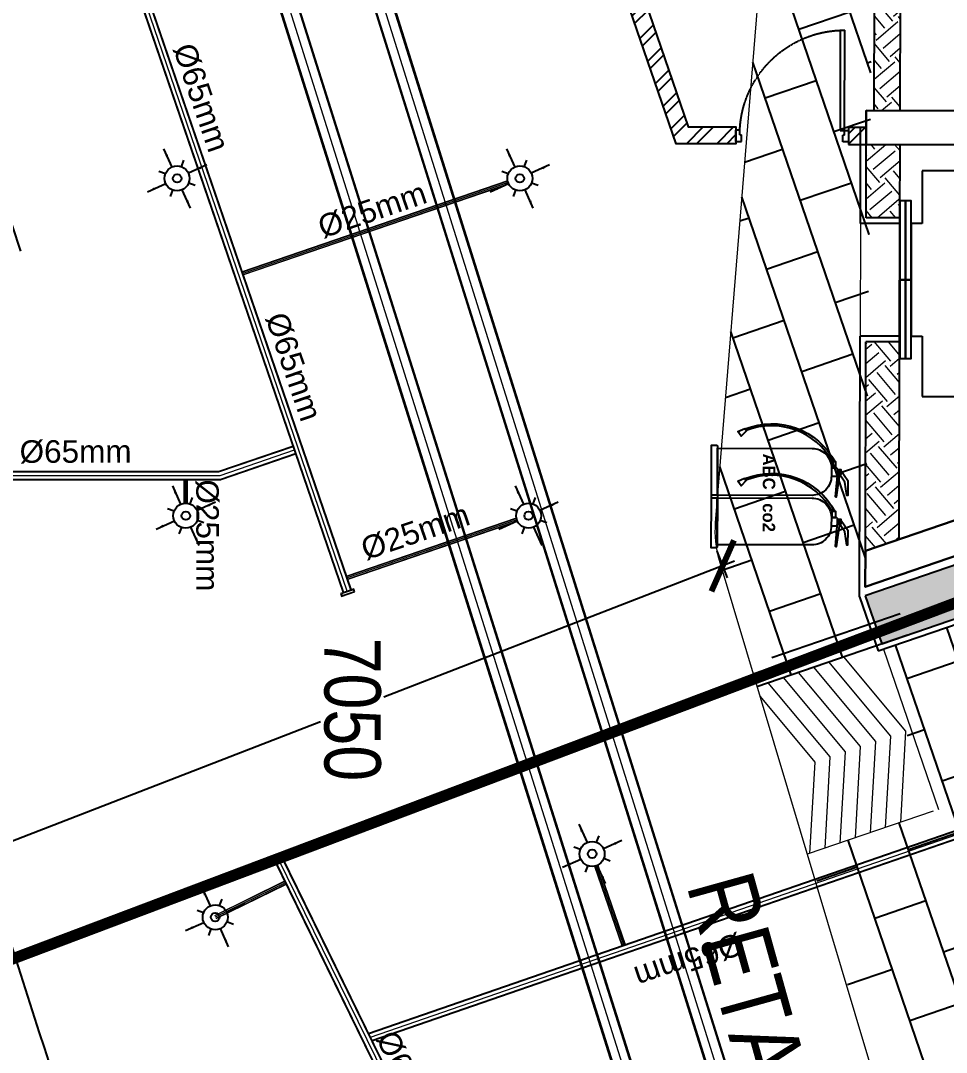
# Model space of a CAD drawing. Header units: inches. Extents: x 257070 to 799932, y -17980 to 269260.
# Drawn here: x 286403 to 294615, y 55762 to 64917 of the extents above; entities that cross this region are included whole.
import ezdxf

# ---------------------------------------------------------------- set-up
doc = ezdxf.new("R2010")
doc.units = ezdxf.units.IN
doc.header["$MEASUREMENT"] = 0
doc.header["$PDMODE"] = 99
doc.header["$PDSIZE"] = 100
doc.linetypes.add('CB_B2_AP$0$Str_00-04$0$HIDDEN4', pattern=[2.38125, 1.5875, -0.79375])
doc.layers.add('0-AES-F-HYDRANT PIPE', color=7, linetype='Continuous', lineweight=15, true_color=0xf57247)
for name, color, linetype in [('0-AES-F-SPRINKLER', 10, 'Continuous'), ('0-F-AES-FIRE EXTINGUISHER', 1, 'Continuous'), ('basement-1 r.c.c.$0$DSP_R.C.C.', 1, 'Continuous'), ('basement-1 r.c.c.$0$DSP_R.C.C. HATCH', 253, 'Continuous'), ('basement1_AP$0$A-_DOOR----_E-N-', 2, 'Continuous'), ('basement1_AP$0$A-_ROAD----_E-_-', 2, 'Continuous'), ('CLADDING', 132, 'Continuous'), ('DSP_DOOR', 8, 'Continuous'), ('DSP_LIFT CAR', 251, 'Continuous'), ('DSP_TEXT', 6, 'Continuous'), ('DSP_WALL', 7, 'Continuous'), ('DSP_WALL HATCH', 8, 'Continuous'), ('TILE-2', 33, 'Continuous'), ('wall', 8, 'Continuous')]:
    doc.layers.add(name, color=color, linetype=linetype)
for name, color, linetype, lineweight in [('0-AES-F-SPRINKLER PIPE', 10, 'Continuous', 15), ('04--HATCH-0', 253, 'Continuous', 13), ('07--DIM-2', 2, 'Continuous', 25), ('F--BRICKWALL HATCH', 252, 'Continuous', 20), ('M--TILING-1', 8, 'Continuous', 0), ('Q--KERBS-0', 1, 'Continuous', 20)]:
    doc.layers.add(name, color=color, linetype=linetype, lineweight=lineweight)
doc.layers.add('A', color=7, linetype='Continuous', true_color=0x469d8b)
doc.styles.add('CG', font='GOTHICB.TTF')
doc.styles.get("Standard").update_dxf_attribs({"font": 'arial.ttf'})
doc.styles.add('Text style 250', font='ARIALN.TTF', dxfattribs={"height": 500})
doc.styles.add('TEXT style 75', font='ARIALN.TTF')
doc.dimstyles.new('75', dxfattribs={"dimscale": 1.5, "dimtxt": 200, "dimasz": 113, "dimexe": 113, "dimexo": 0, "dimgap": 25, "dimtad": 0, "dimdec": 0, "dimrnd": 5, "dimzin": 0, "dimdsep": 46, "dimtxsty": 'TEXT style 75', "dimblk": 'ARCHTICK', "dimcen": 0.09, "dimdle": 113, "dimclrd": 8, "dimclre": 8, "dimclrt": 256, "dimadec": 0, "dimazin": 0, "dimtfac": 1, "dimtdec": 0, "dimtofl": 0, "dimtmove": 1, "dimatfit": 3, "dimldrblk": 'OPEN90', "dimfxl": 0, "dimtolj": 1, "dimtzin": 0, "dimarcsym": 0})
doc.dimstyles.new('ISO-25', dxfattribs={"dimtxt": 2.5, "dimasz": 2.5, "dimexe": 1.25, "dimexo": 0.625, "dimtad": 1, "dimtxsty": 'Standard', "dimcen": 2.5, "dimadec": 0, "dimazin": 0, "dimtfac": 1, "dimtmove": 0, "dimatfit": 3, "dimfxl": 1, "dimarcsym": 0})
pattern_1 = [(111.426574, (604176.1, -512682.06), (-329.233545, 143.65679), [254, -254]), (111.426574, (604087.43, -512716.86), (-329.233545, 143.65679), [254, -254]), (111.426574, (603998.77, -512751.65), (-329.233545, 143.65679), [254, -254]), (201.426574, (603957.61, -512733.7), (-143.65679, -329.233545), [254, -254]), (201.426574, (603922.82, -512645.03), (-143.65679, -329.233545), [254, -254]), (201.426574, (603888.02, -512556.36), (-143.65679, -329.233545), [254, -254])]

# ---------------------------------------------------------------- blocks, each defined once
blk = doc.blocks.new('_ArchTick')
at = {"color": 0, "linetype": 'ByBlock', "const_width": 0.15}
blk.add_lwpolyline([(-0.5, -0.5), (0.5, 0.5)], dxfattribs=at)
blk = doc.blocks.new('*D366')
at = {"layer": '07--DIM-2', "color": 251, "lineweight": -2, "ltscale": 1000, "transparency": 16777216}
for p, q in [((292580.5, 60210.2), (292672.1, 59973.8)), ((292736.6, 60120), (289624.5, 58914.2)), ((285951.7, 57491.3), (289063.9, 58697)), ((286006.3, 57663.2), (286097.9, 57426.7))]:
    blk.add_line(p, q, dxfattribs=at)
at = {"layer": 'DEFPOINTS', "color": 0, "ltscale": 1000, "transparency": 16777216}
for p in [(292580.5, 60210.2), (292631.2, 60079.2), (286006.3, 57663.2, 0)]:
    blk.add_point(p, dxfattribs=at)
at = {"layer": '07--DIM-2', "color": 251, "lineweight": -2, "ltscale": 1000, "transparency": 16777216, "xscale": 350, "yscale": 350, "zscale": 350}
for p, rotation in [((292631.2, 60079.2), 21.17809994128587), ((286057.1, 57532.1), 201.1780999412859)]:
    blk.add_blockref('_ArchTick', p, dxfattribs=dict(at, rotation=rotation))
at = {"layer": '07--DIM-2', "ltscale": 1000, "transparency": 16777216, "insert": (289344.2, 58805.6), "char_height": 500, "attachment_point": 5, "rotation": 270, "style": 'TEXT style 75'}
blk.add_mtext('\\A1;7050', dxfattribs=at)
blk = doc.blocks.new('_Open90')
at = {"color": 0, "linetype": 'ByBlock', "lineweight": -2}
for p, q in [((-0.5, 0.5), (0, 0)), ((0, 0), (-1, 0)), ((0, 0), (-0.5, -0.5))]:
    blk.add_line(p, q, dxfattribs=at)
blk = doc.blocks.new('CE_B1_AP$0$S-Lift')
at = {"layer": 'DSP_LIFT CAR'}
for p, q in [((35114.6, 39509.5), (37453.3, 39509.5)), ((35114.6, 38975), (35114.6, 39509.5)), ((35114.6, 38975), (35114.6, 39509.5)), ((35114.6, 38975), (35114.6, 39509.5)), ((35114.6, 38975), (35114.6, 39509.5)), ((37453.3, 39509.5), (37453.3, 37509.5)), ((37453.3, 39509.5), (37453.3, 37509.5)), ((37453.3, 39509.5), (37453.3, 37509.5)), ((37453.3, 39509.5), (37453.3, 37509.5)), ((35014.6, 37975), (35014.6, 38975)), ((35014.6, 38975), (35114.6, 38975)), ((35014.6, 37975), (35014.6, 38975)), ((35014.6, 38975), (35114.6, 38975)), ((35114.6, 37975), (35014.6, 37975)), ((35114.6, 37975), (35014.6, 37975)), ((35114.6, 37509.5), (35114.6, 37975)), ((35114.6, 37509.5), (35114.6, 37975)), ((35114.6, 37509.5), (35114.6, 37975)), ((35114.6, 37509.5), (35114.6, 37975)), ((37453.3, 37509.5), (35114.6, 37509.5))]:
    blk.add_line(p, q, dxfattribs=at)
at = {"layer": 'DSP_LIFT CAR', "elevation": 0}
blk.add_lwpolyline([(37664.6, 37534.5), (37664.6, 39484.5), (37514.6, 39484.5), (37514.6, 37534.5)], close=True, dxfattribs=at)
for points in [[(34914.6, 38475), (34914.6, 39175), (34964.6, 39175), (34964.6, 38475), (34914.6, 38475)], [(34964.6, 38475), (34964.6, 39175), (35014.6, 39175), (35014.6, 38475), (34964.6, 38475)], [(34914.6, 37775), (34914.6, 38475), (34964.6, 38475), (34964.6, 37775), (34914.6, 37775)], [(34964.6, 37775), (34964.6, 38475), (35014.6, 38475), (35014.6, 37775), (34964.6, 37775)]]:
    blk.add_lwpolyline(points, dxfattribs=at)
blk = doc.blocks.new('A$C74B46BF2')
at = {"layer": 'F--BRICKWALL HATCH'}
h = blk.add_hatch(dxfattribs=at)
h.set_pattern_fill('EARTH', color=8, scale=40, angle=111.42657, style=0)
h.set_pattern_definition(pattern_1)
h.paths.add_polyline_path([(-14982.7, 1319.2), (-15406.6, 1465.3), (-15481.6, 1247.9), (-11988.8, 41.9), (-11913.7, 259.6)])
h = blk.add_hatch(dxfattribs=at)
h.set_pattern_fill('EARTH', color=8, scale=40, angle=111.42657, style=0)
h.set_pattern_definition(pattern_1)
h.paths.add_polyline_path([(-11630.1, 161.6), (-11728, -121.9), (-11113.6, -334.1), (-11015.7, -50.5), (-11157.5, -1.5)])
h.paths.add_polyline_path([(-8317, -982.2), (-9975.9, -409.5), (-10073.8, -693.1), (-8317, -1299.6)])
at = {"layer": 'TILE-2', "ltscale": 3.5}
h = blk.add_hatch(dxfattribs=at)
h.set_pattern_fill('AR-B816', color=8, scale=60, style=0)
h.set_pattern_definition([(360, (-7492.04, -79.27), (3e-14, 480), []), (90, (-7492.04, -79.27), (-480, 480), [480, -480])])
h.paths.add_polyline_path([(1032.4, -1713.2), (1032.4, -1112.7), (1032.4, -1186.1), (1032.4, -1786.6)], flags=16)
h.paths.add_polyline_path([(-837.2, -549.9), (-380.5, -615.3), (-467.5, -737.8)], flags=16)
h.paths.add_polyline_path([(-3785.8, -400.7), (-3566.5, -579.8), (-3803.7, -590.6)], flags=16)
edge = h.paths.add_edge_path()
edge.add_line((-7492, -2598.1), (-7492, -1429.3))
edge.add_line((-7492, -1429.3), (-7942, -1429.3))
edge.add_line((-7942, -1429.3), (-15481.6, 1247.9))
edge.add_line((-15481.6, 1247.9), (-15553.4, 1039.9))
edge.add_line((-15553.4, 1039.9), (-17916.5, 1855.8))
edge.add_line((-17916.5, 1855.8), (-17917.3, 9017.2))
edge.add_arc((-17859.2, 8520.6), 500, 96.67607, 174.20164)
edge.add_line((-18356.6, 8571.1), (-18996.5, 2269.6))
edge.add_arc((-18499.1, 2219.1), 500, 174.20164, 246.42654)
edge.add_line((-18699, 1760.8), (-8986.5, -2477.1))
edge.add_arc((-8626.6, -1652.2), 900, 246.42654, 267.71944)
edge.add_line((-8662.4, -2551.5), (-7492, -2598.1))
edge = h.paths.add_edge_path()
edge.add_line((-5938.8, -1479.3), (-5938.8, -2645.9))
edge.add_line((-5938.8, -2645.9), (998.8, -2936.3))
edge.add_arc((1034.6, -2037), 900, 267.71944, 276.38382)
edge.add_line((1134.7, -2931.4), (10413.2, -1893.3))
edge.add_arc((10314.8, -1004.7), 894, 276.3217, 294.83097)
edge.add_line((10690.2, -1816.1), (12880.3, -805.4))
edge.add_arc((12512.5, -8.4), 877.7, 294.77306, 372.49899)
edge.add_line((13369.4, 181.5), (11814.6, 6435.2))
edge.add_arc((11329.3, 6314.5), 500.1, 13.96438, 90.56707)
edge.add_line((11324.3, 6814.6), (10983, 6814.4))
edge.add_line((10983, 6814.4), (10977.8, -672.5))
edge.add_line((10977.8, -672.5), (8894.8, -939.4))
edge.add_line((8894.8, -939.4), (8866.2, -716.2))
edge.add_line((8866.2, -716.2), (1082.4, -1788.7))
edge.add_line((1082.4, -1788.7), (1092.9, -1713.2))
edge.add_line((1092.9, -1713.2), (1082.3, -78.9))
edge.add_line((1082.3, -78.9), (-5938.9, -79.2))
edge.add_line((-5938.9, -79.2), (-7442.1, -79.3))
edge.add_line((-7442.1, -79.3), (-7442, -1279.3))
edge.add_line((-7442, -1279.3), (-7442.2, -1279.4))
edge.add_line((-7442.2, -1279.4), (-7441.8, -1479.3))
edge.add_line((-7441.8, -1479.3), (-5938.8, -1479.3))
at = {"layer": '04--HATCH-0', "color": 8, "elevation": 0}
for points in [[(-7492, -1786), (-6690.4, -1479.3), (-5938.8, -1786)], [(-7492, -1927.9), (-6690.4, -1621.2), (-5938.8, -1927.9)], [(-7492, -2069.9), (-6690.4, -1763.1), (-5938.8, -2069.9)], [(-7492, -2211.8), (-6690.4, -1905), (-5938.8, -2211.8)], [(-7492, -2353.7), (-6690.4, -2047), (-5938.8, -2353.7)], [(-7492, -2495.6), (-6690.4, -2188.9), (-5938.8, -2495.6)], [(-7398.7, -2601.8), (-6690.4, -2330.8), (-5938.8, -2637.5)]]:
    blk.add_lwpolyline(points, dxfattribs=at)
at = {"layer": 'basement-1 r.c.c.$0$DSP_R.C.C.', "color": 8}
for p, q in [((-7942, 70.7), (-7942, -1429.3)), ((-7492, -1429.3), (-7492, 70.7)), ((-7942, -1429.3), (-7492, -1429.3))]:
    blk.add_line(p, q, dxfattribs=at)
at = {"layer": 'basement-1 r.c.c.$0$DSP_R.C.C.', "color": 8, "lineweight": 30, "elevation": 0}
blk.add_lwpolyline([(-17917.5, 9029.1), (-17917.3, 5717.7), (-10869.3, 3284.3), (-12011.6, -24), (-11728, -121.9), (-10585.8, 3186.4), (-8317.2, 2403.2), (-8317, -1296.8), (-8017, -1403.2), (-8017.3, 5611), (-8317.3, 5714.5), (-8317.2, 2720.6), (-12356.6, 4115.2), (-11433, 6790.2), (-11716.5, 6888.2), (-12640.1, 4213.1), (-15003.2, 5029), (-14079.7, 7704), (-14363.2, 7802), (-15286.8, 5126.9), (-17617.3, 5931.5), (-17617.5, 8925.5)], close=True, dxfattribs=at)
at = {"layer": 'basement-1 r.c.c.$0$DSP_R.C.C. HATCH', "color": 8}
blk.add_trace([(-7492, 70.7), (-7942, 70.7), (-7492, -1429.3), (-7942, -1429.3)], dxfattribs=at)
at = {"layer": 'CLADDING', "color": 8}
for p, q in [((-10968, -66.9), (-11082.2, -397.8)), ((-11082.2, -397.8), (-11886.1, -120.2)), ((-10022.7, -393.3), (-10137, -724.1)), ((-7949.8, -1479.3), (-10137, -724.1)), ((-7949.8, -1479.3), (-7442, -1479.3))]:
    blk.add_line(p, q, dxfattribs=at)
at = {"layer": 'CLADDING', "color": 8, "elevation": 0}
blk.add_lwpolyline([(-7442, -1479.3), (-7442, -79.3)], dxfattribs=at)
at = {"layer": 'DSP_DOOR', "color": 8, "ltscale": 0.1}
blk.add_line((-9975.5, -409.6), (-11015.2, -50.6), dxfattribs=at)
at = {"layer": 'DSP_WALL', "color": 8}
for p, q in [((-11913.7, 259.3), (-15406.6, 1465.3)), ((-11988.8, 41.9), (-15481.6, 1247.9)), ((-11015.2, -50.6), (-11630.1, 161.6)), ((-11015.2, -50.6), (-11113.2, -334.2)), ((-11113.2, -334.2), (-11728, -121.9)), ((-9975.5, -409.6), (-10073.4, -693.2)), ((-8317, -982.2), (-9975.5, -409.6)), ((-8317, -1299.6), (-10073.4, -693.2))]:
    blk.add_line(p, q, dxfattribs=at)
at = {"layer": 'M--TILING-1', "color": 8}
for p, q in [((-11082.2, -397.8), (-10137, -724.1)), ((-7492, -1429.3), (-7492, -2598.1)), ((-7442, -1429.3), (-5938.8, -1429.3)), ((-5938.8, -1479.3), (-5938.8, -2660))]:
    blk.add_line(p, q, dxfattribs=at)
at = {"layer": 'Q--KERBS-0', "color": 8, "elevation": 0}
blk.add_lwpolyline([(-17917.5, 9029.1), (-17917.5, 9017.2, 0.351688), (-18356.6, 8571.1), (-18996.5, 2269.6, 0.326005), (-18699, 1760.8), (-8986.5, -2477.1, 0.093176), (-8662.4, -2551.5), (998.8, -2936.3, 0.037824), (1134.7, -2931.4), (10413.2, -1893.3, 0.080938), (10690.2, -1816.1), (12880.3, -805.4, 0.352773), (13369.4, 181.5), (11814.6, 6435.2, 0.34431), (11329.7, 6814.6), (10983, 6814.4)], format="xyb", dxfattribs=at)
at = {"color": 8, "extrusion": (-2.01948e-28, -5.55358e-28, -1), "zscale": -0.9999999999999998, "rotation": 108.9198018531839}
blk.add_blockref('CE_B1_AP$0$S-Lift', (58212.6, -20783.1), dxfattribs=at)
blk = doc.blocks.new('basement1_AP$0$door .9m')
at = {"layer": 'DSP_DOOR'}
for p, q in [((49430, 155740.9), (49581.9, 156617)), ((49621.3, 156610.1), (49469.5, 155734.1)), ((49621.3, 156610.1), (49581.9, 156617)), ((49395.6, 155746.9), (49378.5, 155648.3)), ((49430, 155740.9), (49395.6, 155746.9)), ((49423.2, 155701.5), (49430, 155740.9)), ((49469.5, 155734.1), (49430, 155740.9)), ((49378.5, 155648.3), (49427.7, 155639.8)), ((49423.2, 155701.5), (49438, 155698.9)), ((49427.7, 155639.8), (49438, 155698.9)), ((50339.6, 155542.7), (50346.4, 155582.1)), ((50346.4, 155582.1), (50380.9, 155576.1)), ((50363.8, 155477.6), (50380.9, 155576.1)), ((50314.5, 155486.1), (50324.8, 155545.2)), ((50363.8, 155477.6), (50314.5, 155486.1)), ((50339.6, 155542.7), (50324.8, 155545.2))]:
    blk.add_line(p, q, dxfattribs=at)
at = {"layer": 'DSP_DOOR', "linetype": 'CB_B2_AP$0$Str_00-04$0$HIDDEN4', "ltscale": 0.5}
blk.add_arc((49423.2, 155701.5), 930, 350.16741, 77.70244, dxfattribs=at)
blk = doc.blocks.new('A$C38B57D14')
at = {"color": 1}
for points in [[(331, 896.2), (325.1, 903.8), (325.1, 915.6), (402.4, 967.6), (507.6, 967.6), (508.4, 961.7), (412.4, 947.3), (356.4, 908.4), (344.9, 896.2), (331, 896.2)], [(356.4, 908.4), (518.9, 886.4), (518.2, 881.3), (344.9, 896.2)]]:
    blk.add_lwpolyline(points, dxfattribs=at)
for points in [[(311.4, 882.4), (269.9, 882.4), (269.9, 855.8), (311.4, 855.8)], [(325.1, 896.2), (356.4, 896.2), (356.4, 920.5), (325.1, 920.5)], [(34.7, 235), (51.3, 246.7), (89, 211), (54.8, 187.1)]]:
    blk.add_lwpolyline(points, close=True, dxfattribs=at)
for points in [[(311.4, 851.3), (370.1, 851.3), (370.1, 882.4, 0.414214), (356.4, 896.2), (325.1, 896.2, 0.414214), (311.4, 882.4)], [(311.4, 851.3), (370.1, 851.3, -0.414214), (507.3, 714.2), (507.3, 41.9), (174.3, 41.9), (174.3, 714.2, -0.414214)], [(161, 41.9), (520.6, 41.9, -0.414214), (528.6, 33.8), (528.6, 0), (152.9, 0), (152.9, 33.8, -0.414214)]]:
    blk.add_lwpolyline(points, format="xyb", close=True, dxfattribs=at)
blk.add_lwpolyline([(269.9, 858.3, 0.380099), (48.4, 244.6), (37.2, 236.7, -0.385151), (269.9, 876.8)], format="xyb", dxfattribs=at)
blk.add_circle((340.8, 908.4), 7.79, dxfattribs=at)
at = {"color": 7, "style": 'CG'}
blk.add_text('ABC', height=88.5, dxfattribs=at).set_placement((211.4, 364.3))
blk = doc.blocks.new('A$C1C2B0A82')
at = {"color": 1}
for points in [[(414, 1120.2), (406.7, 1129.7), (406.7, 1144.6), (503.3, 1209.5), (634.7, 1209.5), (635.7, 1202.2), (515.8, 1184.1), (445.7, 1135.5), (431.4, 1120.2), (414, 1120.2)], [(445.7, 1135.5), (648.8, 1108), (648, 1101.7), (431.4, 1120.2)]]:
    blk.add_lwpolyline(points, dxfattribs=at)
for points in [[(389.5, 1103), (337.6, 1103), (337.6, 1069.7), (389.5, 1069.7)], [(406.7, 1120.2), (445.7, 1120.2), (445.7, 1150.7), (406.7, 1150.7)], [(43.6, 293.7), (64.4, 308.3), (111.5, 263.8), (68.8, 233.8)]]:
    blk.add_lwpolyline(points, close=True, dxfattribs=at)
for points in [[(389.5, 1064.2), (462.9, 1064.2), (462.9, 1103, 0.414214), (445.7, 1120.2), (406.7, 1120.2, 0.414214), (389.5, 1103)], [(389.5, 1064.2), (462.9, 1064.2, -0.414214), (634.3, 892.8), (634.3, 52.4), (218.1, 52.4), (218.1, 892.8, -0.414214)], [(201.5, 52.4), (650.9, 52.4, -0.414214), (661, 42.3), (661, 0), (191.4, 0), (191.4, 42.3, -0.414214)]]:
    blk.add_lwpolyline(points, format="xyb", close=True, dxfattribs=at)
blk.add_lwpolyline([(337.6, 1072.9, 0.380099), (60.7, 305.7), (46.7, 295.9, -0.385151), (337.6, 1096)], format="xyb", dxfattribs=at)
blk.add_circle((426.2, 1135.5), 9.74, dxfattribs=at)
at = {"color": 7, "style": 'CG'}
blk.add_text('co2', height=110.62, dxfattribs=at).set_placement((264.5, 455.4))
blk = doc.blocks.new('*U603')
at = {"layer": '0-AES-F-SPRINKLER'}
for p, q in [((171672.4, 56809.4), (171672.4, 56870.6)), ((171561.6, 56698.5), (171500.3, 56698.5)), ((171783.3, 56698.5), (171844.5, 56698.5)), ((171672.4, 56587.7), (171672.4, 56526.4))]:
    blk.add_line(p, q, dxfattribs=at)
for radius in [110.8, 37.8]:
    blk.add_circle((171672.4, 56698.5), radius, dxfattribs=at)
at = {"layer": '0-AES-F-SPRINKLER PIPE'}
for points, override in [([(171467.9, 56903), (171594, 56776.9)], {"dimasz": 70, "dimtad": 0, "dimfxl": 13, "dimarcsym": 1}), ([(171876.9, 56903), (171750.8, 56776.9)], {"dimasz": 70, "dimtad": 0, "dimfxl": 13, "dimarcsym": 1}), ([(171467.9, 56494), (171594, 56620.1)], {"dimasz": 70, "dimtad": 0, "dimfxl": 13, "dimarcsym": 1}), ([(171876.9, 56494), (171750.8, 56620.1)], {"dimasz": 70, "dimgap": 0.625, "dimtad": 0, "dimfxl": 13, "dimarcsym": 1})]:
    blk.add_leader(points, dimstyle='ISO-25', override=override, dxfattribs=at)

msp = doc.modelspace()

# ---------------------------------------------------------------- hatches: boundary and pattern name
at = {"layer": 'DSP_WALL HATCH', "ltscale": 50}
h = msp.add_hatch(dxfattribs=at)
h.set_pattern_fill('ANSI32', color=8, scale=20, style=0)
h.set_pattern_definition([(45, (265323.2, -69.96), (-134.70384, 134.70384), []), (45, (265413, -69.96), (-134.70384, 134.70384), [])])
h.paths.add_polyline_path([(293973.7, 67515.2), (293973.4, 67356.6), (291459.5, 66497.9), (292323.6, 63978), (292746.3, 63977.1), (292746, 63827.1), (292216.4, 63828.2), (291268.9, 66591.3)])
h = msp.add_hatch(dxfattribs=at)
h.set_pattern_fill('ANSI32', color=8, scale=20, style=0)
h.set_pattern_definition([(45, (265324, -73.27), (-134.70384, 134.70384), []), (45, (265413.8, -73.27), (-134.70384, 134.70384), [])])
h.paths.add_polyline_path([(293897.1, 63971.3), (293747.1, 63971.6), (293746.8, 63821.6), (293896.8, 63821.3)])

# ---------------------------------------------------------------- linework, layer by layer
at = {"layer": '0-AES-F-HYDRANT PIPE', "ltscale": 1000, "elevation": 0}
for points in [[(298555.3, 199244.9), (306286.9, 191516.7), (303665.6, 186665), (303011.8, 184654.3), (302354.2, 181788.6), (300911.8, 172160.2), (299809.1, 165298.3), (300846.6, 157326.1), (304586, 129961.1), (302207.6, 112262.3), (301265.2, 108100.9), (289058.1, 74315.1), (287799.1, 71124.9), (293802.5, 51995.4), (294242.1, 50433.9), (302061.8, 35081.1), (313355.9, 25400), (316468.5, 29112.6)], [(298560, 199254.3), (306299.3, 191518.5), (303674.8, 186661.1), (303021.5, 184651.6), (302364.1, 181786.7), (300921.7, 172158.6), (299819.3, 165298.1), (300856.5, 157327.4), (304596.1, 129961.1), (302217.5, 112260.5), (301274.8, 108098.1), (289067.5, 74311.6), (287809.7, 71124.6), (293812.1, 51998.3), (294251.5, 50437.6), (302069.9, 35087.4), (313354.7, 25414.2), (316460.8, 29119.1)], [(298513.6, 199173.1), (306187.8, 191502.2), (303591.5, 186696.8), (302934.4, 184675.7), (302275.3, 181803.5), (300832.5, 172172.5), (299728, 165299.5), (300767, 157315.5), (304505, 129961), (302128.5, 112276.5), (301188, 108123.5), (288983, 74343.5), (287714, 71128), (293725.5, 51972.5), (294167, 50404.5), (301997.5, 35030.5), (313365.2, 25286.2), (316530, 29061.1)]]:
    msp.add_lwpolyline(points, dxfattribs=at)
for points in [[(298474.8, 199091.3), (306082.6, 191486.8), (303512.8, 186730.5), (302852.1, 184698.5), (302191.5, 181819.4), (300748.2, 172185.6), (299641.8, 165300.8), (300682.5, 157304.2), (304419, 129960.9), (302044.5, 112291.6), (301106, 108147.5), (288903.2, 74373.6), (287630.1, 71147.7, 0.171652), (287628.9, 71114.4), (293643.8, 51948.2), (294087.2, 50373.3), (301929.2, 34976.8), (313375.2, 25165.4), (316595.3, 29006.3)], [(298479.3, 199101), (306095, 191488.6), (303522, 186726.5), (302861.8, 184695.8), (302201.3, 181817.5), (300758.2, 172184), (299652, 165300.6), (300692.4, 157305.6), (304429.1, 129960.9), (302054.4, 112289.8), (301115.7, 108144.7), (288912.6, 74370.1), (287639.4, 71144, 0.171652), (287638.5, 71117.4), (293653.4, 51951), (294096.6, 50377), (301937.2, 34983.1), (313374, 25179.6), (316587.7, 29012.7)]]:
    msp.add_lwpolyline(points, format="xyb", dxfattribs=at)
at = {"layer": '0-AES-F-SPRINKLER', "color": 7, "const_width": 100, "elevation": 0}
msp.add_lwpolyline([(321656.3, 107312.1), (317715.9, 91029.5), (317671.9, 77137.1), (320194.8, 69380), (277183.8, 53136.7), (281575.8, 117011.5)], close=True, dxfattribs=at)
at = {"layer": '0-AES-F-SPRINKLER', "color": 7, "const_width": 100}
msp.add_lwpolyline([(321947.7, 64154.5), (320194.8, 69380), (306624.2, 64255), (277183.8, 53136.7), (275607, 28195.2), (286480.9, 13609.8), (286969.4, 13130.9), (314703.6, 41422), (322260.6, 34233.9), (333044, 30733.9), (338666.9, 32692.4), (340694.2, 37298.5), (338918.2, 41957.2), (336792.7, 47939.3), (330607.7, 67045.1)], close=True, dxfattribs=at)
at = {"layer": '0-AES-F-SPRINKLER PIPE', "ltscale": 1000}
for p, q in [((293555.3, 47634.7, 0), (288723.3, 57498.5, 0)), ((293486.2, 47600.8, 0), (288654.2, 57464.6, 0)), ((293491.5, 47603.5, 0), (288659.5, 57467.3, 0)), ((293520.7, 47617.8, 0), (288688.7, 57481.6, 0)), ((293549.9, 47632.1, 0), (288717.9, 57495.9, 0))]:
    msp.add_line(p, q, dxfattribs=at)
at = {"layer": '0-AES-F-SPRINKLER PIPE', "ltscale": 1000, "elevation": 0}
for points in [[(289126.3, 192085.8), (288892.4, 189012.2), (299939.2, 183952.1), (296721.1, 166590), (300367.4, 141377.4), (302186.3, 130501.8), (300655.7, 116050.1), (295462.4, 98048.7), (289389.9, 81684.3), (287942.3, 76540.8), (287213.4, 74309), (286528.6, 71911.2), (293470.3, 49877.4), (301142.3, 34501.9), (313279.8, 24504.4)], [(289136.3, 192085), (288902.9, 189018.4), (299950.5, 183957.9), (296731.2, 166589.8), (300377.3, 141379), (302196.4, 130502.1), (300665.5, 116048.2), (295471.9, 98045.6), (289399.4, 81681.2), (287951.9, 76537.9), (287222.9, 74306.1), (286539, 71911.3), (293479.6, 49881.2), (301150.3, 34508.3), (313286.2, 24512.2)], [(289211, 192079.3), (288981.7, 189064.8), (300034.9, 184001.7), (296807.2, 166588.3), (300451.4, 141390.5), (302272.1, 130504.4), (300739.4, 116033.7), (295543.2, 98022.1), (289470.8, 81658), (288023.6, 76516.1), (287294.6, 74284.1), (286617.3, 71912.4), (293549.3, 49909.4), (301210.2, 34556), (313333.5, 24570.3)], [(289285.8, 192073.6), (289060.4, 189111.2), (300119.3, 184045.6), (296883.2, 166586.8), (300525.5, 141402.1), (302347.8, 130506.7), (300813.3, 116019.3), (295614.5, 97998.6), (289542.1, 81634.7), (288095.4, 76494.2), (287366.4, 74262.2), (286695.6, 71913.4), (293619.1, 49937.5), (301270.2, 34603.8), (313380.9, 24628.5)], [(289295.8, 192072.9), (289070.9, 189117.4), (300130.5, 184051.4), (296893.4, 166586.6), (300535.4, 141403.6), (302357.8, 130507), (300823.1, 116017.3), (295624, 97995.5), (289551.6, 81631.6), (288105, 76491.3), (287375.9, 74259.2), (286706.1, 71913.6), (293628.4, 49941.3), (301278.2, 34610.2), (313387.2, 24636.3)], [(290723.1, 63496.5), (288369.2, 62689.4)], [(290723.7, 63493.5), (288370.2, 62686.6)], [(290727.1, 63481.5), (288374.2, 62674.7)], [(290731.9, 63469.9), (288378.3, 62662.9)], [(290733.2, 63467.2), (288379.2, 62660.1)], [(289490.2, 55932.9), (311182.1, 63430.5)], [(289492.9, 55927.5), (311184, 63424.8)], [(289507.3, 55898.1), (311194.6, 63394.1)], [(289521.7, 55868.7), (311205.2, 63363.3)], [(289524.4, 55863.3), (311207.2, 63357.7)], [(287852.4, 60634), (287852.4, 60838.1)], [(287855.4, 60634.4), (287855.4, 60838.1)], [(287867.9, 60635.1), (287867.9, 60838.1)], [(287880.4, 60634.4), (287880.4, 60838.1)], [(287883.4, 60634), (287883.4, 60838.1)], [(290800.3, 60503.4), (289295.6, 59987.4)], [(290800.9, 60500.4), (289296.6, 59984.6)], [(290804.3, 60488.3), (289300.6, 59972.8)], [(290809.1, 60476.7), (289304.7, 59960.9)], [(290810.4, 60474), (289305.7, 59958.1)], [(291494.2, 57414.2), (291737.6, 56709.7)], [(291497.1, 57414.8), (291740.5, 56710.7)], [(291509.2, 57418.2), (291752.3, 56714.8)], [(291520.7, 57423), (291764.1, 56718.9)], [(291523.5, 57424.3), (291766.9, 56719.8)], [(288744.7, 57279.8), (288122.3, 56974.8)], [(288746, 57277.1), (288123.6, 56972.1)], [(288751.5, 57265.8), (288129.1, 56960.9)], [(288757, 57254.6), (288134.6, 56949.7)], [(288758.4, 57251.9), (288135.9, 56947)]]:
    msp.add_lwpolyline(points, dxfattribs=at)
for points in [[(289264.2, 59841.7), (285876.5, 69722, -0.414214), (285940.8, 69853.5), (290582.3, 71444.9)], [(289269.8, 59843.7), (285882.2, 69724, -0.414214), (285942.8, 69847.8), (290584.3, 71439.3)], [(289300.6, 59854.2), (285912.9, 69734.5, -0.414214), (285953.3, 69817.1), (290594.8, 71408.5)], [(289331.3, 59864.8), (285943.6, 69745.1, -0.414214), (285963.8, 69786.3), (290605.4, 71377.8)], [(289337, 59866.7), (285949.3, 69747, -0.414214), (285965.8, 69780.7), (290607.3, 71372.1)], [(288818.3, 61142.2), (288157.5, 60915.7, -0.082766), (288153.8, 60915.1), (282397.5, 60915.1)], [(288820.2, 61136.6), (288159.4, 60910, -0.082766), (288153.8, 60909.1), (282397.5, 60909.1)], [(288830.7, 61105.8), (288170, 60879.3, -0.082766), (288153.8, 60876.6), (282397.5, 60876.6)], [(288841.3, 61075.1), (288180.5, 60848.5, -0.082766), (288153.8, 60844.1), (282397.5, 60844.1)], [(288843.2, 61069.4), (288182.5, 60842.8, -0.082766), (288153.8, 60838.1), (282397.5, 60838.1)]]:
    msp.add_lwpolyline(points, format="xyb", dxfattribs=at)
for points in [[(289359.7, 59874.5), (289241.5, 59833.9), (289250.6, 59807.3), (289368.8, 59847.8)], [(289355.9, 59866.8), (289249.2, 59830.2), (289254.4, 59815), (289361.1, 59851.6)]]:
    msp.add_lwpolyline(points, close=True, dxfattribs=at)
at = {"layer": 'A', "color": 8, "ltscale": 1000}
msp.add_arc((300891.1, 67748.5, 0), 15287.2, 142.91564, 198.59901, dxfattribs=at)
at = {"layer": 'basement1_AP$0$A-_ROAD----_E-_-', "color": 8, "elevation": 0}
msp.add_lwpolyline([(288697, 48866.8, 0.009889), (286152.3, 57237.5, -0.034264)], format="xyb", dxfattribs=at)
at = {"layer": 'DSP_WALL', "color": 8}
for p, q in [((293746.8, 63971.6, 0), (293897.1, 63971.3, 0)), ((293746.8, 63971.6, 0), (293746.8, 63819.1, 0)), ((293746.8, 63819.1, 0), (293904.4, 63818.7, 0))]:
    msp.add_line(p, q, dxfattribs=at)
at = {"layer": 'DSP_WALL', "color": 8, "ltscale": 50, "elevation": 0}
msp.add_lwpolyline([(293974.5, 67511.9), (293974.2, 67353.2), (291460.3, 66494.6), (292324.4, 63974.7), (292747.1, 63973.8), (292746.8, 63823.8), (292217.2, 63824.9), (291269.7, 66588), (293974.5, 67511.9)], dxfattribs=at)
at = {"layer": 'wall', "color": 8, "ltscale": 1000}
for p, q in [((293066.4, 59264.8, 0), (294206.5, 59655.7, 0)), ((292933.4, 59007.7), (294271.4, 59466.5, 0))]:
    msp.add_line(p, q, dxfattribs=at)

# ---------------------------------------------------------------- block references
at = {"color": 8, "rotation": 288.9241474647687}
msp.add_blockref('A$C74B46BF2', (297823.3, 52764.2, 0), dxfattribs=at)
at = {"color": 51, "extrusion": (9.9939e-06, -2.15854e-08, 1), "rotation": 269.8762478749685}
msp.add_blockref('A$C1C2B0A82', (292531.6, 60900.4, 2.9), dxfattribs=at)
at = {"layer": '0-AES-F-SPRINKLER', "color": 7, "rotation": 339.306433233698}
for p in [(107158.5, 71140.7, 0), (110199.7, 71140.7, 0), (107235.7, 68147.6, 0), (110276.9, 68147.6, 0), (110840.7, 65146.3, 0), (107496.8, 64584.2, 0)]:
    msp.add_blockref('*U603', p, dxfattribs=at)
at = {"layer": '0-F-AES-FIRE EXTINGUISHER', "color": 7, "extrusion": (9.9939e-06, -2.15854e-08, 1), "xscale": 1.250000000000002, "yscale": 1.250000000000002, "zscale": 1.250000000000002, "rotation": 269.8762478749684}
msp.add_blockref('A$C38B57D14', (292532.6, 61340.7, 2.9), dxfattribs=at)
at = {"layer": 'basement1_AP$0$A-_DOOR----_E-N-', "color": 8, "xscale": -1, "rotation": 350.0439679589001}
msp.add_blockref('basement1_AP$0$door .9m', (315471.3, -97999.4, 0), dxfattribs=at)

# ---------------------------------------------------------------- texts
at = {"layer": '0-AES-F-SPRINKLER PIPE', "color": 7, "linetype": 'Continuous', "lineweight": -3, "ltscale": 0.9, "char_height": 200, "width": 685.774, "attachment_point": 2}
for s, insert, rotation in [('%%C65mm', (288103.1, 64267.7, 0), 288.92544), ('%%C25mm', (289489.2, 63333.9, 0), 18.92544), ('%%C65mm', (288922, 61879.3, 0), 288.92544), ('%%C65mm', (286890.2, 61194.3, 0), 0.11156), ('%%C25mm', (288161.6, 60349.7, 0), 270.11156), ('%%C25mm', (289871.1, 60477.9, 0), 18.92544), ('%%C65mm', (292362.6, 56482, 0), 198.82422), ('%%C65mm', (289951.7, 55533.9, 0), 296.53188)]:
    msp.add_mtext(s, dxfattribs=dict(at, insert=insert, rotation=rotation))
at = {"layer": 'DSP_TEXT', "color": 8, "style": 'Text style 250'}
msp.add_text('RETAIL DROP OFF', height=600, rotation=285.57264, dxfattribs=at).set_placement((292307.7, 57244.9, 0))

# ---------------------------------------------------------------- dimensions: what is measured, and where the dimension line sits
at = {"layer": '07--DIM-2', "color": 8, "ltscale": 1000}
dim = msp.add_aligned_dim(p1=(286006.3, 57663.2, 0), p2=(292580.5, 60210.2), distance=-140.6, dimstyle='75', override={"dimscale": 1, "dimtxt": 500, "dimasz": 350, "dimclrd": 251, "dimclre": 251}, dxfattribs=at)
dim.commit()
dim.dimension.update_dxf_attribs({"geometry": '*D366', "text_midpoint": (289344.2, 58805.6), "text_rotation": 270})

doc.saveas('drawing.dxf')
